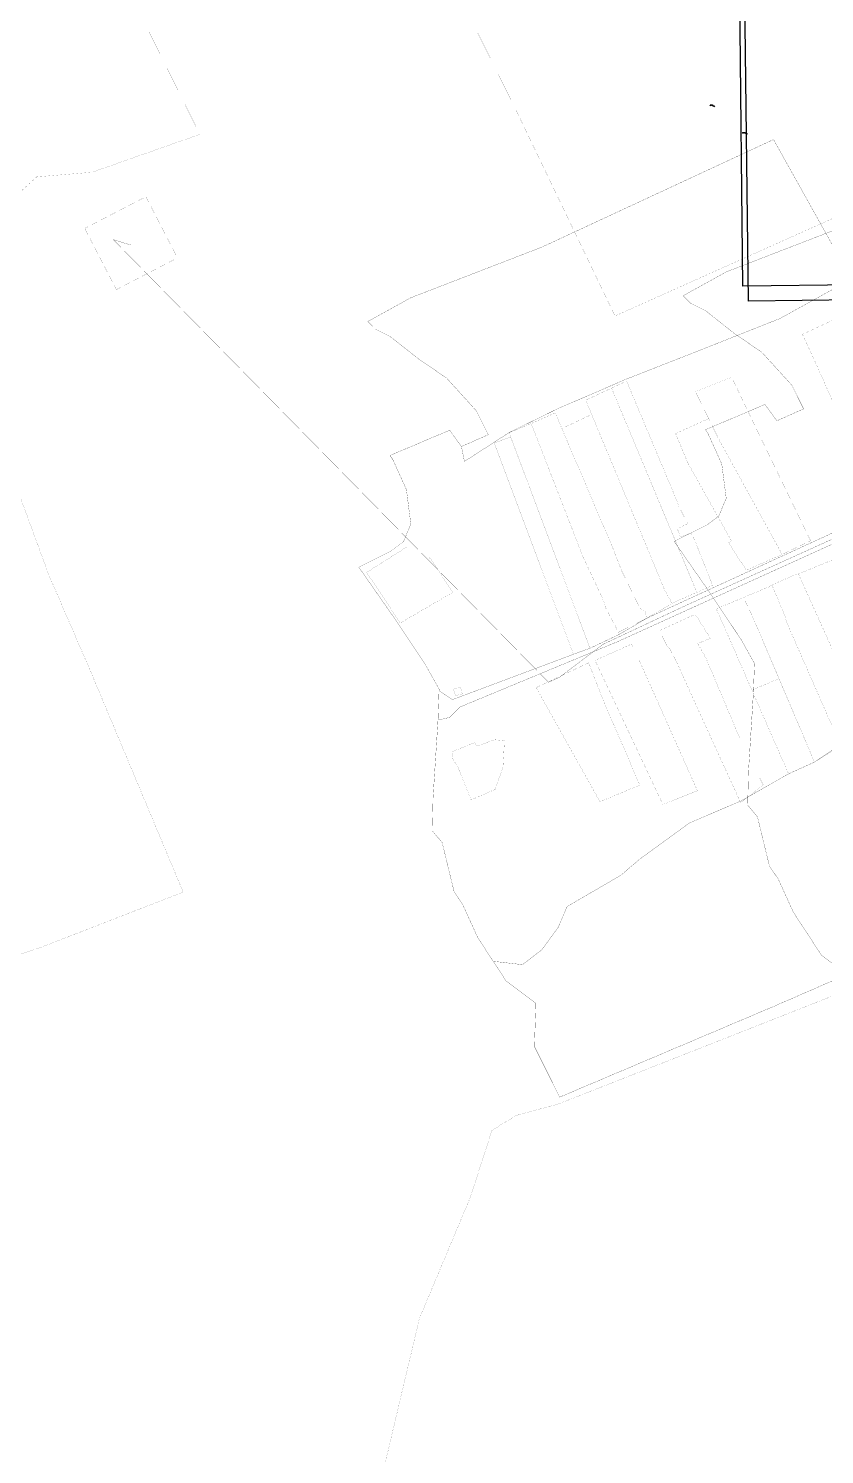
# Model space of a CAD drawing. Header units: millimetres. Extents: x 1265826 to 1360210, y 383897 to 506623.
# Drawn here: x 1306553 to 1307246, y 439086 to 440328 of the extents above; entities that cross this region are included whole.
import ezdxf

# ---------------------------------------------------------------- set-up
doc = ezdxf.new("R2010")
doc.units = ezdxf.units.MM
for name, color, linetype in [('04.1_ЛЭП_наземная_опоры', 7, 'Continuous'), ('14', 7, 'Continuous'), ('Электрика', 7, 'Continuous')]:
    doc.layers.add(name, color=color, linetype=linetype)
picture_1 = doc.add_image_def('image6.png', size_in_pixel=(1920, 1080))
picture_2 = doc.add_image_def('image7.png', size_in_pixel=(1920, 1080))

# ---------------------------------------------------------------- blocks, each defined once
blk = doc.blocks.new('*U72')
at = {"true_color": 0xffffff}
h = blk.add_hatch(color=7, dxfattribs=at)
h.dxf.hatch_style = 1
h.paths.add_polyline_path([(0, 0.4), (0.4, 0), (0, -0.4), (-0.4, 0)])
at = {"color": 0}
for points in [[(-0.2, 0), (-2, 0), (-1.6, -0.3), (-2, 0), (-1.6, 0.2)], [(0.2, -0.1), (1.8, -0.9), (1.5, -0.5), (1.8, -0.9), (1.3, -1)]]:
    blk.add_lwpolyline(points, dxfattribs=at)
blk.add_lwpolyline([(0, 0.4), (0.4, 0), (0, -0.4), (-0.4, 0)], close=True, dxfattribs=at)
blk.add_circle((0, 0), 0.025, dxfattribs=at)

msp = doc.modelspace()

# ---------------------------------------------------------------- linework, layer by layer
at = {"layer": '14', "color": 7, "const_width": 0.08, "flags": 128}
for points in [[(1306844.6, 440525.4), (1306976.9, 440258.7), (1307063.8, 440078), (1307778.8, 440398.2), (1307733.8, 440457.4), (1307720.8, 440488.5), (1307696.2, 440530), (1307670.3, 440530), (1307637.9, 440531.3), (1307631.4, 440541.7), (1307631.4, 440553.3), (1307644.3, 440580.6), (1307652.1, 440601.3), (1307545.8, 440781.5), (1307518.6, 440829.5), (1307516.8, 440832.5), (1306844.6, 440525.4)], [(1306508.1, 440152.2), (1306560.1, 440199.2), (1306608.2, 440203.2), (1306702.1, 440236.2), (1306569.9, 440503)], [(1306601.8, 440154.3), (1306629.4, 440101), (1306682.6, 440128.6), (1306655.1, 440181.9), (1306601.8, 440154.3)], [(1306197.1, 439408), (1306562.5, 439527.6), (1306687.6, 439576.2), (1306606.9, 439768.5), (1306570.6, 439852.3), (1306475.1, 440112.2)], [(1307325.5, 439921.2), (1307296.7, 439980.2), (1307275.7, 440023.3), (1307252.8, 440074), (1307227.1, 440062), (1307240.3, 440033.5), (1307271.6, 439962), (1307287.1, 439928), (1307289.6, 439922.4), (1307296.1, 439909), (1307315.4, 439917), (1307325.5, 439921.2)], [(1307135.1, 439837.3), (1307148.8, 439843.4), (1307133.6, 439881.8), (1307130.2, 439889), (1307120.9, 439885.5), (1307118, 439892.9), (1307127.2, 439897), (1307119.6, 439911.8), (1307116.8, 439919.2), (1307073.9, 440021.3), (1307060.8, 440015.2), (1307129.2, 439851.5), (1307135.1, 439837.3)], [(1307234.2, 439882.2), (1307184.7, 439984.4), (1307165.4, 440024.7), (1307133.9, 440012.1), (1307154.2, 439970.7), (1307209.4, 439870.3), (1307234.2, 439882.2)], [(1307135.1, 439837.3), (1307060.8, 440015.2), (1307038.3, 440004.7), (1307107.3, 439838.7), (1307113.5, 439827.8), (1307135.1, 439837.3)], [(1307092, 439815), (1307090.8, 439817.3), (1307090.5, 439819.5), (1307089.4, 439821.5), (1307087.1, 439822.1), (1307085.6, 439823.3), (1307069.5, 439856.3), (1307061.8, 439876.1), (1307011.7, 439993.6), (1306990.8, 439984.3), (1307035.8, 439868.5), (1307052.2, 439833.5), (1307055.7, 439824.8), (1307055.3, 439824.5), (1307066.8, 439802.6), (1307092, 439815)], [(1307061.8, 439876.1), (1307069.5, 439856.3), (1307085.6, 439823.3), (1307087.1, 439822.1), (1307089.4, 439821.5), (1307090.5, 439819.5), (1307090.8, 439817.3), (1307092, 439815), (1307113.5, 439827.8), (1307107.3, 439838.7), (1307043.5, 439992.2), (1307017.5, 439980), (1307061.8, 439876.1)], [(1307052.2, 439833.5), (1307035.8, 439868.5), (1306990.8, 439984.3), (1306971.5, 439976.4), (1307042, 439788.6), (1307067.8, 439800.8), (1307066.8, 439802.6), (1307055.3, 439824.5), (1307055.7, 439824.8), (1307052.2, 439833.5)], [(1307209.4, 439870.3), (1307154.2, 439970.7), (1307145.4, 439988.6), (1307116.6, 439975.6), (1307127.4, 439949.7), (1307165.4, 439881.8), (1307162.6, 439880.6), (1307178.2, 439856.6), (1307209.4, 439870.3)], [(1307027.6, 439783.4), (1307042, 439788.6), (1306972.9, 439972.6), (1306958.6, 439967.4), (1307027.6, 439783.4)], [(1306847.3, 439854.6), (1306876.8, 439810.6), (1306922.6, 439837.3), (1306903.1, 439866.7), (1306882.6, 439876.9), (1306847.3, 439854.6)], [(1307223.6, 439853.3), (1307283.4, 439720.6), (1307314.4, 439734.2), (1307273.9, 439827), (1307266.5, 439841.8), (1307255.2, 439866.3), (1307223.6, 439853.3)], [(1307175.7, 439832.8), (1307183.2, 439817.2), (1307237.6, 439689.4), (1307260.5, 439703.7), (1307213.5, 439810.8), (1307211.9, 439816.5), (1307200.5, 439843.8), (1307197.2, 439841.8), (1307175.7, 439832.8)], [(1307200.5, 439843.8), (1307211.9, 439816.5), (1307213.5, 439810.8), (1307260.5, 439703.7), (1307285.5, 439715.7), (1307283.4, 439720.6), (1307223.6, 439853.3), (1307223.4, 439853.6), (1307219.7, 439852.1), (1307200.5, 439843.8)], [(1307152, 439822.9), (1307165, 439793.5), (1307183, 439752.2), (1307206.7, 439762.1), (1307183.2, 439817.2), (1307175.7, 439832.8), (1307152, 439822.9)], [(1307102.4, 439803.9), (1307110.1, 439788.8), (1307110.9, 439789.3), (1307117.5, 439776.6), (1307136, 439735.6), (1307173.2, 439654.3), (1307193, 439669.3), (1307172.6, 439710), (1307143.1, 439779.9), (1307135.9, 439792.7), (1307146.9, 439797.2), (1307133.7, 439818.2), (1307102.4, 439803.9)], [(1307078.2, 439792.2), (1307046.4, 439778), (1307105.5, 439652.5), (1307135.6, 439664.5), (1307085.5, 439776.7), (1307079.2, 439789.3), (1307078.2, 439792.2)], [(1306995.1, 439754.3), (1307050.7, 439654.9), (1307085.4, 439669.4), (1307053.2, 439744.1), (1307040.8, 439775.9), (1306995.1, 439754.3)], [(1307183, 439752.2), (1307215, 439679.2), (1307237.6, 439689.4), (1307206.7, 439762.1), (1307183, 439752.2)], [(1306929.1, 439754.7), (1306923.1, 439753), (1306924.8, 439747.1), (1306930.8, 439748.9), (1306929.1, 439754.7)], [(1306922.3, 439698.6), (1306922.7, 439697.8), (1306922, 439693.2), (1306927.5, 439683.8), (1306938.5, 439656.4), (1306944.8, 439659.3), (1306959.3, 439665.6), (1306966.2, 439685), (1306967.5, 439708.1), (1306958.9, 439708.9), (1306943, 439703.1), (1306941.7, 439706.5), (1306922.3, 439698.6)], [(1307614.5, 439053.2), (1307596.2, 439210), (1307504.3, 439381.2), (1307469.2, 439439), (1307421.8, 439552), (1307013.9, 439391.4), (1306977.8, 439381.7), (1306956.6, 439368.7), (1306937.7, 439310.2), (1306893.4, 439204.8), (1306842.4, 438989.7)]]:
    msp.add_lwpolyline(points, dxfattribs=at)
at = {"layer": '14', "color": 12, "const_width": 0.17, "flags": 128}
for points in [[(1306885.9, 440093.9), (1306848.4, 440073.2), (1306854.8, 440066.7), (1306867.8, 440060.2), (1306892.4, 440040.8), (1306917.1, 440023.9), (1306943, 439995.4), (1306953.4, 439974.6), (1306930, 439964.3), (1306932.6, 439951.3), (1306971.5, 439976.4), (1307014.8, 439997.7), (1307074.1, 440023.2), (1307132.3, 440046), (1307207.5, 440075.8), (1307256.8, 440103), (1307268.4, 440112.7), (1307201.9, 440231.7), (1307000.1, 440138), (1306885.9, 440093.9)], [(1307269.6, 439501.8), (1307243.7, 439521.2), (1307232.5, 439538.3), (1307219.1, 439558.8), (1307206.1, 439587.4), (1307198.3, 439599), (1307187.9, 439641.8), (1307179.4, 439652), (1307180.1, 439681.3), (1307183.9, 439742.2), (1307184.3, 439748.6), (1307185.3, 439774.1), (1307185.3, 439775.4), (1307173.7, 439796.1), (1307145.1, 439838.9), (1307115.3, 439881.7), (1307143.8, 439895.9), (1307154.2, 439903.7), (1307160.7, 439919.3), (1307156.8, 439949.1), (1307145.1, 439975), (1307142.6, 439978.9), (1307194.4, 440001), (1307204.8, 439986.7), (1307228.1, 439997.1), (1307217.8, 440017.8), (1307191.8, 440046.3), (1307167.2, 440063.2), (1307142.6, 440082.7), (1307129.6, 440089.1), (1307123.1, 440095.6), (1307160.7, 440116.4), (1307274.8, 440160.5)], [(1307256.8, 440103), (1307207.5, 440075.8), (1307132.3, 440046), (1307074.1, 440023.2), (1307014.8, 439997.7), (1306971.5, 439976.4), (1306932.6, 439951.3), (1306930, 439964.3), (1306919.7, 439978.5), (1306867.8, 439956.5)], [(1306867.8, 439956.5), (1306870.4, 439952.6), (1306882.1, 439926.7), (1306885.9, 439896.8), (1306879.5, 439881.3), (1306869.1, 439873.5), (1306840.6, 439859.2), (1306870.4, 439816.5), (1306898.9, 439773.7), (1306910.6, 439752.9), (1306910.5, 439751.7), (1306922.2, 439743.8), (1307027.6, 439783.4), (1307042, 439788.6), (1307067.8, 439800.8), (1307092, 439815), (1307264.6, 439894.2)], [(1307264.6, 439894.2), (1307092, 439815), (1307067.8, 439800.8), (1307042, 439788.6), (1307027.6, 439783.4), (1306922.2, 439743.8), (1306910.5, 439751.7), (1306909.6, 439726.1), (1306919.7, 439728.3), (1306928.7, 439737.4), (1307066.2, 439794.4), (1307263.3, 439883.9)], [(1307263.3, 439883.9), (1307066.2, 439794.4), (1306928.7, 439737.4), (1306919.7, 439728.3), (1306909.6, 439726.1), (1306909.2, 439719.7), (1306905.3, 439658.8)], [(1306905.3, 439658.8), (1306904.6, 439629.5), (1306913.2, 439619.4), (1306923.6, 439576.6), (1306931.3, 439564.9), (1306944.3, 439536.4), (1306957.7, 439515.9), (1306983.2, 439513), (1307000.1, 439526), (1307014.3, 439545.5), (1307022.1, 439563.6), (1307068.8, 439590.8), (1307085.6, 439605.1), (1307128.4, 439636.2), (1307173.8, 439655.7), (1307215, 439679.2), (1307237.6, 439689.4), (1307264.6, 439707.5)], [(1307264.6, 439707.5), (1307237.6, 439689.4), (1307215, 439679.2), (1307173.8, 439655.7), (1307128.4, 439636.2), (1307085.6, 439605.1), (1307068.8, 439590.8), (1307022.1, 439563.6), (1307014.3, 439545.5), (1307000.1, 439526), (1306983.2, 439513), (1306957.7, 439515.9), (1306968.9, 439498.8), (1306994.9, 439479.3)], [(1306994.9, 439479.3), (1306993.6, 439441.7), (1307015.6, 439397.6), (1307202.3, 439476.7), (1307342.4, 439537.7)]]:
    msp.add_lwpolyline(points, dxfattribs=at)
at = {"layer": '14', "color": 92, "const_width": 0.17, "flags": 128}
msp.add_lwpolyline([(1307658.3, 440097.3), (1307577.4, 440044.1), (1307511.7, 440008.6), (1307435.4, 439971.5), (1307321.9, 439914.8), (1307124.1, 439825.2), (1307053.5, 439792.1), (1307015, 439763), (1307005.9, 439759), (1306626.7, 440144.5), (1306642, 440139.8)], dxfattribs=at)

# ---------------------------------------------------------------- block references
at = {"layer": '04.1_ЛЭП_наземная_опоры'}
for p in [(1307148.6, 440261.5), (1307177, 440237.5)]:
    msp.add_blockref('*U72', p, dxfattribs=at)

# ---------------------------------------------------------------- pictures from other files: only their frames are drawn
at = {"layer": 'Электрика'}
image = msp.add_image(picture_2, insert=(1307175.1, 440104), size_in_units=(695.3, 391.1), rotation=0.6079, dxfattribs=at)
image.dxf.flags = 7
image = msp.add_image(picture_1, insert=(1307180.2, 440090.9), size_in_units=(695.5, 391.2), rotation=0.6867, dxfattribs=dict(at, fade=35))
image.dxf.flags = 6

doc.saveas('drawing.dxf')
